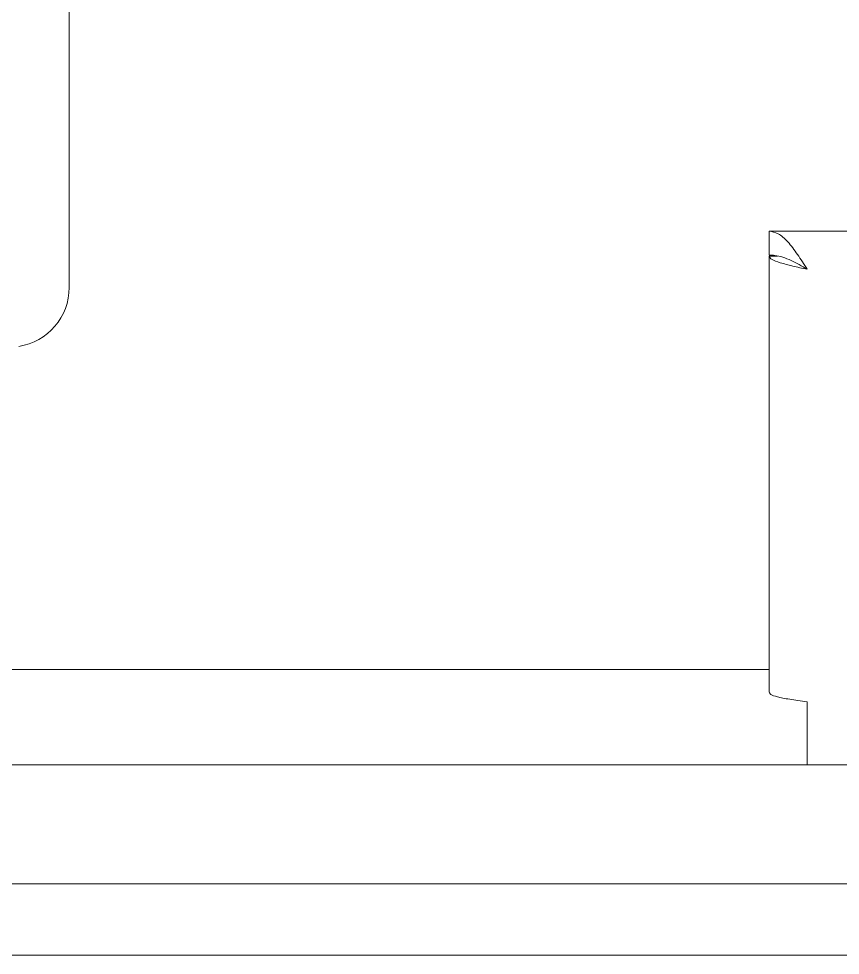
# Model space of a CAD drawing. Header units: millimetres. Extents: x 30710 to 48779, y -19256 to -8564.
# Drawn here: x 32792 to 32861, y -13510.9 to -13432.3 of the extents above; entities that cross this region are included whole.
import ezdxf

# ---------------------------------------------------------------- set-up
doc = ezdxf.new("R2010")
doc.units = ezdxf.units.MM
doc.header["$LTSCALE"] = 10
doc.layers.add('粗实线', color=4, linetype='Continuous', lineweight=18)

msp = doc.modelspace()

# ---------------------------------------------------------------- linework, layer by layer
at = {"layer": '粗实线'}
for p, q in [((32796.21, -13369.871), (32796.22, -13454.881)), ((32855.02, -13450.152), (32885.42, -13450.152)), ((32855.02, -13450.152), (32855.02, -13452.152)), ((32855.02, -13452.252), (32855.02, -13488.85)), ((32855.71, -13452.252), (32855.02, -13452.252)), ((32855.02, -13486.94), (32777.72, -13486.94)), ((32858.22, -13494.94), (32858.22, -13489.661)), ((31865.22, -13494.94), (33875.22, -13494.94)), ((31865.22, -13504.94), (33875.22, -13504.94)), ((33870.22, -13510.94), (31870.22, -13510.94))]:
    msp.add_line(p, q, dxfattribs=at)
msp.add_arc((32791.22, -13454.881), 5, 278.74616, 0.00618, dxfattribs=at)
for points, knots in [([(32858.22, -13453.352), (32857.948, -13452.925), (32857.404, -13452.07), (32856.589, -13450.999), (32855.793, -13450.284), (32855.271, -13450.195), (32855.02, -13450.152)], [0, 0, 0, 0, 1.191174, 2.383225, 3.575281, 4.676694, 4.676694, 4.676694, 4.676694]), ([(32858.22, -13453.352), (32857.766, -13453.086), (32856.857, -13452.553), (32855.787, -13452.184), (32855.177, -13452.159), (32855.02, -13452.152)], [0, 0, 0, 0, 1.471202, 2.948147, 3.460221, 3.460221, 3.460221, 3.460221]), ([(32858.22, -13489.661), (32857.957, -13489.626), (32857.446, -13489.557), (32856.748, -13489.452), (32856.164, -13489.349), (32855.579, -13489.217), (32855.112, -13489.06), (32855.049, -13488.916), (32855.02, -13488.85)], [0, 0, 0, 0, 0.526647, 1.023388, 1.49022, 1.927143, 2.708152, 3.371037, 3.371037, 3.371037, 3.371037])]:
    msp.add_open_spline(points, degree=3, knots=knots, dxfattribs=at)
msp.add_open_spline([(32855.02, -13452.252), (32855.068, -13452.344), (32855.164, -13452.527), (32855.904, -13452.802), (32856.962, -13453.077), (32857.8, -13453.261), (32858.22, -13453.352)], degree=3, dxfattribs=at)

doc.saveas('drawing.dxf')
